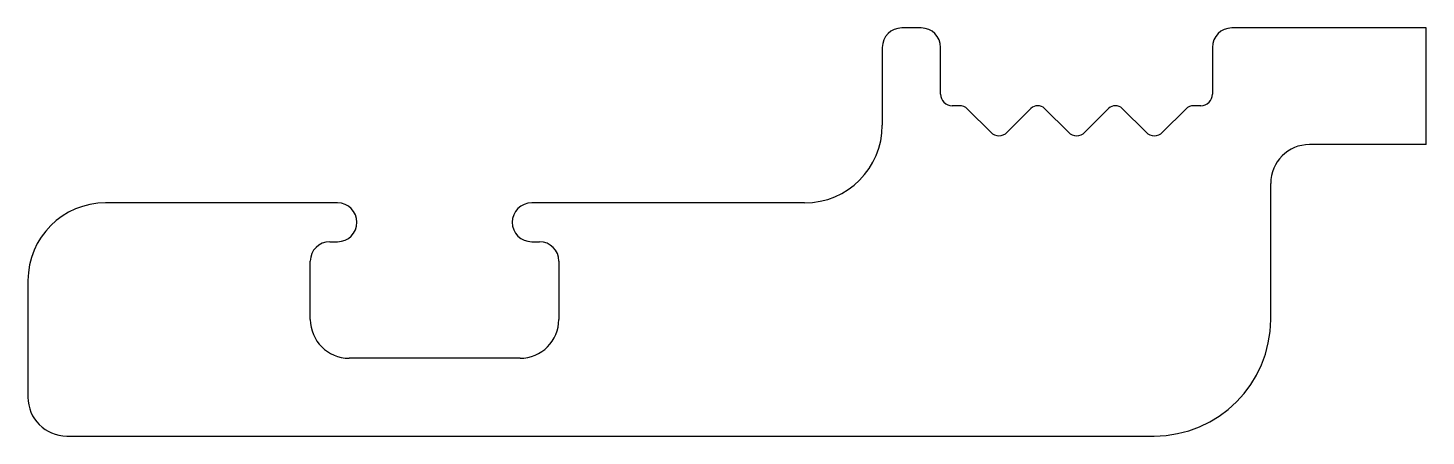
# Model space of a CAD drawing. Extents: x 477.1 to 513.1, y 786.2 to 796.7.
import ezdxf

# ---------------------------------------------------------------- set-up
doc = ezdxf.new("R2010")
doc.units = 0
doc.layers.get('0').update_dxf_attribs({"linetype": 'CONTINUOUS'})

msp = doc.modelspace()

# ---------------------------------------------------------------- linework, layer by layer
for p, q in [((500.085, 796.67), (499.585, 796.67)), ((513.085, 796.67), (508.085, 796.67)), ((513.085, 793.67), (513.085, 796.67)), ((499.085, 796.17), (499.085, 794.17)), ((500.585, 794.97), (500.585, 796.17)), ((507.585, 796.17), (507.585, 794.97)), ((501.067, 794.67), (500.885, 794.67)), ((501.876, 793.986), (501.279, 794.582)), ((502.911, 794.597), (502.3, 793.986)), ((503.876, 793.986), (503.265, 794.597)), ((504.911, 794.597), (504.3, 793.986)), ((505.876, 793.986), (505.265, 794.597)), ((506.897, 794.582), (506.3, 793.986)), ((507.285, 794.67), (507.109, 794.67)), ((513.085, 793.67), (510.085, 793.67)), ((509.085, 789.17), (509.085, 792.67)), ((485.056, 792.17), (479.085, 792.17)), ((497.085, 792.17), (490.056, 792.17)), ((484.856, 791.17), (485.056, 791.17)), ((490.056, 791.17), (490.256, 791.17)), ((484.356, 789.17), (484.356, 790.67)), ((490.756, 790.67), (490.756, 789.17)), ((477.085, 790.17), (477.085, 787.17)), ((489.756, 788.17), (485.356, 788.17)), ((478.085, 786.17), (506.085, 786.17))]:
    msp.add_line(p, q)
for centre, radius, start, end in [((499.585, 796.17), 0.5, 90, 180), ((500.085, 796.17), 0.5, 360, 90), ((508.085, 796.17), 0.5, 90, 180), ((500.885, 794.97), 0.3, 180, 270), ((507.285, 794.97), 0.3, 270, 360), ((501.067, 794.37), 0.3, 45, 90), ((503.088, 794.42), 0.25, 45, 135), ((505.088, 794.42), 0.25, 45, 135), ((507.109, 794.37), 0.3, 90, 135), ((497.085, 794.17), 2, 270, 360), ((502.088, 794.198), 0.3, 225, 315), ((504.088, 794.198), 0.3, 225, 315), ((506.088, 794.198), 0.3, 225, 315), ((510.085, 792.67), 1, 90, 180), ((479.085, 790.17), 2, 90, 180), ((485.056, 791.67), 0.5, 270, 90), ((490.056, 791.67), 0.5, 90, 270), ((484.856, 790.67), 0.5, 90, 180), ((490.256, 790.67), 0.5, 360, 90), ((485.356, 789.17), 1, 180, 270), ((489.756, 789.17), 1, 270, 360), ((506.085, 789.17), 3, 270, 360), ((478.085, 787.17), 1, 180, 270)]:
    msp.add_arc(centre, radius, start, end)

doc.saveas('drawing.dxf')
